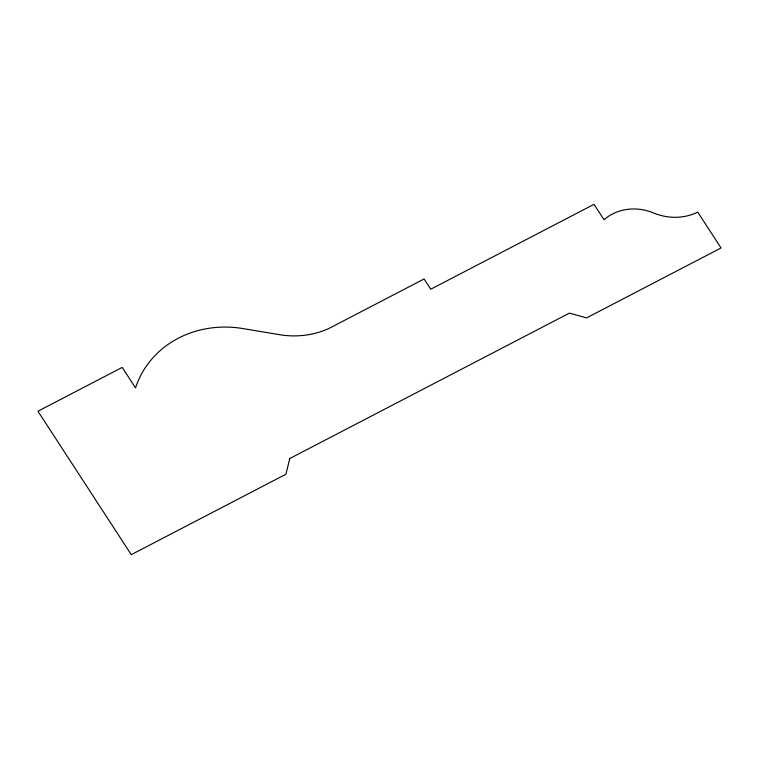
<?xml version="1.0" encoding="UTF-8"?>
<svg xmlns="http://www.w3.org/2000/svg" width="759" height="759" viewBox="0 0 759 759"><rect width="100%" height="100%" fill="white"/><g stroke="black" fill="none" stroke-linecap="round" stroke-linejoin="round"><path stroke-width="1.14" d="M289.786 458.521L285.915 474.242L131.26 554.668L37.95 411.217L122.208 367.403L135.538 387.896A102.427 92.522 23.1 0 1 243.003 328.581L279.378 334.662A83.794 75.701 23.1 0 0 329.311 328.267L424.091 278.98L430.761 289.226L594.003 204.332L604.003 219.702A47.333 42.76 23.1 0 1 653.575 212.966A51.422 46.451 23.1 0 0 697.72 212.103L721.05 247.965L586.584 317.898L569.383 313.125L289.786 458.521"/></g></svg>
